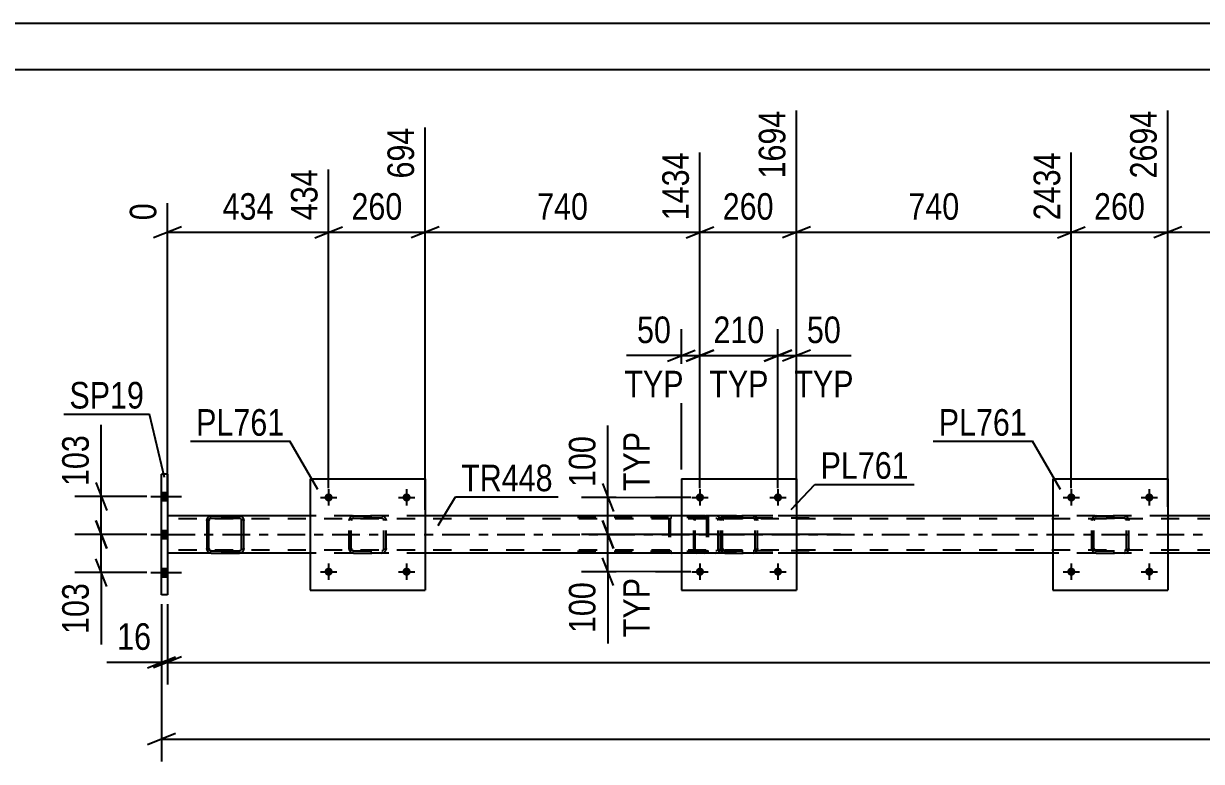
# Model space of a CAD drawing. Header units: millimetres. Extents: x 0 to 841, y 0 to 594.
# Drawn here: x 64.6 to 191.5, y 514.5 to 594 of the extents above; entities that cross this region are included whole.
import ezdxf

# ---------------------------------------------------------------- set-up
doc = ezdxf.new("R2010")
doc.units = ezdxf.units.MM
doc.linetypes.add('DXK_LINE_DOT2', pattern=[3.9198, 1.9599, -1.9599])
doc.linetypes.add('DXK_LINE_DOT3', pattern=[5.9187, 2.979, -0.9799, 0.9799, -0.9799])
doc.styles.add('Arial Narrow', font='ARIALN.TTF', dxfattribs={"height": 0.2})

# ---------------------------------------------------------------- blocks, each defined once
blk = doc.blocks.new('Unknown-814553314-1133')
at = {"color": 5, "linetype": 'Continuous'}
for p, q in [((841, 594), (0, 594)), ((836, 589), (5, 589))]:
    blk.add_line(p, q, dxfattribs=at)
blk = doc.blocks.new('Bolt-814553314-2934 - 2883')
at = {"linetype": 'Continuous'}
for points in [[(80.15, 542.6), (80.15, 543.48), (79.51, 543.48), (79.51, 542.6)], [(80.15, 542.6), (80.15, 543.48), (79.51, 543.48), (79.51, 542.6)], [(80.15, 542.6), (80.15, 543.48), (79.51, 543.48), (79.51, 542.6)], [(80.15, 538.5), (80.15, 539.38), (79.51, 539.38), (79.51, 538.5)], [(80.15, 538.5), (80.15, 539.38), (79.51, 539.38), (79.51, 538.5)], [(80.15, 534.4), (80.15, 535.28), (79.51, 535.28), (79.51, 534.4)], [(80.15, 534.4), (80.15, 535.28), (79.51, 535.28), (79.51, 534.4)], [(80.15, 534.4), (80.15, 535.28), (79.51, 535.28), (79.51, 534.4)]]:
    blk.add_hatch(color=1, dxfattribs=at).paths.add_polyline_path(points)
at = {"color": 1, "linetype": 'Continuous'}
for p, q in [((78.35, 543.04), (81.67, 543.04)), ((78.35, 543.04), (81.67, 543.04)), ((78.35, 543.04), (81.67, 543.04)), ((79.51, 543.48), (80.15, 543.48)), ((79.51, 543.48), (80.15, 543.48)), ((79.51, 543.48), (80.15, 543.48)), ((79.51, 542.6), (80.15, 542.6)), ((79.51, 542.6), (80.15, 542.6)), ((79.51, 542.6), (80.15, 542.6)), ((79.51, 539.38), (80.15, 539.38)), ((79.51, 539.38), (80.15, 539.38)), ((78.35, 538.94), (81.67, 538.94)), ((78.35, 538.94), (81.67, 538.94)), ((79.51, 538.5), (80.15, 538.5)), ((79.51, 538.5), (80.15, 538.5)), ((78.35, 534.84), (81.67, 534.84)), ((78.35, 534.84), (81.67, 534.84)), ((78.35, 534.84), (81.67, 534.84)), ((79.51, 535.28), (80.15, 535.28)), ((79.51, 535.28), (80.15, 535.28)), ((79.51, 535.28), (80.15, 535.28)), ((79.51, 534.4), (80.15, 534.4)), ((79.51, 534.4), (80.15, 534.4)), ((79.51, 534.4), (80.15, 534.4))]:
    blk.add_line(p, q, dxfattribs=at)
blk = doc.blocks.new('Bolt-814553314-2958 - 2883')
at = {"linetype": 'Continuous'}
for points in [[(137.95, 534.94, -1), (137.07, 534.94, -1)], [(146.35, 534.94, -1), (145.47, 534.94, -1)]]:
    blk.add_hatch(color=1, dxfattribs=at).paths.add_polyline_path(points)
at = {"color": 1, "linetype": 'Continuous'}
for p, q in [((137.51, 535.82), (137.51, 534.06)), ((145.91, 535.82), (145.91, 534.06)), ((136.63, 534.94), (138.39, 534.94)), ((145.03, 534.94), (146.79, 534.94))]:
    blk.add_line(p, q, dxfattribs=at)
blk = doc.blocks.new('Part-814553314-2933 - 2883')
at = {"color": 2, "linetype": 'Continuous'}
for p, q in [((95.51, 540.94), (80.15, 540.94)), ((135.51, 540.94), (107.91, 540.94)), ((175.51, 540.94), (147.91, 540.94)), ((215.51, 540.94), (187.91, 540.94)), ((84.85, 536.94), (80.15, 536.94)), ((95.51, 536.94), (87.9, 536.94)), ((135.51, 536.94), (107.91, 536.94)), ((175.51, 536.94), (147.91, 536.94)), ((215.51, 536.94), (187.91, 536.94))]:
    blk.add_line(p, q, dxfattribs=at)
at = {"color": 7, "linetype": 'DXK_LINE_DOT2'}
for p, q in [((80.15, 540.94), (80.15, 536.94)), ((757.51, 540.62), (80.15, 540.62)), ((107.91, 540.94), (95.51, 540.94)), ((147.91, 540.94), (135.51, 540.94)), ((187.91, 540.94), (175.51, 540.94)), ((757.51, 537.26), (80.15, 537.26)), ((87.9, 536.94), (84.85, 536.94)), ((107.91, 536.94), (95.51, 536.94)), ((147.91, 536.94), (135.51, 536.94)), ((187.91, 536.94), (175.51, 536.94))]:
    blk.add_line(p, q, dxfattribs=at)
at = {"color": 7, "linetype": 'DXK_LINE_DOT3'}
blk.add_line((80.15, 538.94), (757.51, 538.94), dxfattribs=at)
blk = doc.blocks.new('Bolt-814553314-2955 - 2883')
at = {"linetype": 'Continuous'}
for points in [[(97.95, 542.94, -1), (97.07, 542.94, -1)], [(106.35, 542.94, -1), (105.47, 542.94, -1)]]:
    blk.add_hatch(color=1, dxfattribs=at).paths.add_polyline_path(points)
at = {"color": 1, "linetype": 'Continuous'}
for p, q in [((97.51, 543.82), (97.51, 542.06)), ((105.91, 543.82), (105.91, 542.06)), ((96.63, 542.94), (98.39, 542.94)), ((105.03, 542.94), (106.79, 542.94))]:
    blk.add_line(p, q, dxfattribs=at)
blk = doc.blocks.new('Bolt-814553314-2956 - 2883')
at = {"linetype": 'Continuous'}
for points in [[(97.95, 534.94, -1), (97.07, 534.94, -1)], [(106.35, 534.94, -1), (105.47, 534.94, -1)]]:
    blk.add_hatch(color=1, dxfattribs=at).paths.add_polyline_path(points)
at = {"color": 1, "linetype": 'Continuous'}
for p, q in [((97.51, 535.82), (97.51, 534.06)), ((105.91, 535.82), (105.91, 534.06)), ((96.63, 534.94), (98.39, 534.94)), ((105.03, 534.94), (106.79, 534.94))]:
    blk.add_line(p, q, dxfattribs=at)
blk = doc.blocks.new('Bolt-814553314-2957 - 2883')
at = {"linetype": 'Continuous'}
for points in [[(137.95, 542.94, -1), (137.07, 542.94, -1)], [(146.35, 542.94, -1), (145.47, 542.94, -1)]]:
    blk.add_hatch(color=1, dxfattribs=at).paths.add_polyline_path(points)
at = {"color": 1, "linetype": 'Continuous'}
for p, q in [((137.51, 543.82), (137.51, 542.06)), ((145.91, 543.82), (145.91, 542.06)), ((136.63, 542.94), (138.39, 542.94)), ((145.03, 542.94), (146.79, 542.94))]:
    blk.add_line(p, q, dxfattribs=at)
blk = doc.blocks.new('Bolt-814553314-3123 - 2883')
at = {"linetype": 'Continuous'}
for points in [[(177.95, 534.94, -1), (177.07, 534.94, -1)], [(186.35, 534.94, -1), (185.47, 534.94, -1)]]:
    blk.add_hatch(color=1, dxfattribs=at).paths.add_polyline_path(points)
at = {"color": 1, "linetype": 'Continuous'}
for p, q in [((177.51, 535.82), (177.51, 534.06)), ((185.91, 535.82), (185.91, 534.06)), ((176.63, 534.94), (178.39, 534.94)), ((185.03, 534.94), (186.79, 534.94))]:
    blk.add_line(p, q, dxfattribs=at)
blk = doc.blocks.new('Part-814553314-2983 - 2883')
at = {"color": 2, "linetype": 'Continuous'}
for p, q in [((84.41, 540.65), (84.38, 540.46)), ((84.62, 540.46), (84.63, 540.56)), ((84.63, 540.56), (84.69, 540.63)), ((84.67, 540.91), (84.86, 540.94)), ((84.86, 540.94), (84.67, 540.91)), ((84.69, 540.63), (84.76, 540.69)), ((84.76, 540.69), (84.86, 540.7)), ((84.86, 540.94), (87.9, 540.94)), ((84.86, 540.94), (84.86, 540.94)), ((84.86, 540.94), (87.9, 540.94)), ((84.86, 540.7), (87.9, 540.7)), ((87.9, 540.94), (87.9, 540.94)), ((87.9, 540.94), (88.08, 540.91)), ((88.08, 540.91), (87.9, 540.94)), ((87.9, 540.7), (87.99, 540.69)), ((87.99, 540.69), (88.07, 540.63)), ((88.07, 540.63), (88.12, 540.56)), ((88.12, 540.56), (88.14, 540.46)), ((88.38, 540.46), (88.34, 540.65)), ((84.38, 540.46), (84.38, 537.42)), ((84.62, 537.42), (84.62, 540.46)), ((88.14, 537.42), (88.14, 540.46)), ((88.38, 537.42), (88.38, 540.46)), ((84.38, 537.42), (84.41, 537.24)), ((84.63, 537.33), (84.62, 537.42)), ((84.69, 537.25), (84.63, 537.33)), ((84.63, 537.33), (84.69, 537.25)), ((84.67, 536.98), (84.86, 536.94)), ((84.76, 537.2), (84.69, 537.25)), ((84.69, 537.25), (84.76, 537.2)), ((84.86, 537.18), (84.76, 537.2)), ((84.76, 537.2), (84.86, 537.18)), ((84.86, 537.18), (87.9, 537.18)), ((84.86, 537.18), (84.86, 537.18)), ((84.86, 537.18), (87.9, 537.18)), ((84.86, 536.94), (87.9, 536.94)), ((87.99, 537.2), (87.9, 537.18)), ((87.9, 537.18), (87.99, 537.2)), ((87.9, 537.18), (87.9, 537.18)), ((87.9, 536.94), (88.08, 536.98)), ((88.07, 537.25), (87.99, 537.2)), ((87.99, 537.2), (88.07, 537.25)), ((88.12, 537.33), (88.07, 537.25)), ((88.07, 537.25), (88.12, 537.33)), ((88.14, 537.42), (88.12, 537.33)), ((88.34, 537.24), (88.38, 537.42))]:
    blk.add_line(p, q, dxfattribs=at)
at = {"color": 7, "linetype": 'DXK_LINE_DOT2'}
for p, q in [((84.38, 540.46), (84.41, 540.65)), ((84.63, 540.56), (84.62, 540.46)), ((84.69, 540.63), (84.63, 540.56)), ((84.76, 540.69), (84.69, 540.63)), ((84.86, 540.7), (84.76, 540.69)), ((84.86, 540.7), (84.86, 540.7)), ((87.9, 540.7), (84.86, 540.7)), ((87.9, 540.7), (87.9, 540.7)), ((87.99, 540.69), (87.9, 540.7)), ((88.07, 540.63), (87.99, 540.69)), ((88.12, 540.56), (88.07, 540.63)), ((88.14, 540.46), (88.12, 540.56)), ((88.34, 540.65), (88.38, 540.46)), ((84.38, 540.46), (84.38, 540.46)), ((84.38, 540.46), (84.38, 540.46)), ((84.62, 540.46), (84.62, 540.46)), ((84.62, 540.46), (84.62, 540.46)), ((88.14, 540.46), (88.14, 540.46)), ((88.14, 540.46), (88.14, 540.46)), ((88.38, 540.46), (88.38, 540.46)), ((88.38, 540.46), (88.38, 540.46)), ((84.41, 537.24), (84.38, 537.42)), ((84.62, 537.42), (84.63, 537.33)), ((84.86, 536.94), (84.67, 536.98)), ((84.86, 536.94), (84.86, 536.94)), ((84.86, 536.94), (87.9, 536.94)), ((88.08, 536.98), (87.9, 536.94)), ((87.9, 536.94), (87.9, 536.94)), ((88.12, 537.33), (88.14, 537.42)), ((88.38, 537.42), (88.34, 537.24))]:
    blk.add_line(p, q, dxfattribs=at)
at = {"color": 2, "linetype": 'Continuous'}
for centre, start, end in [((84.86, 540.46), 112.5, 157.5), ((84.86, 540.46), 112.5, 157.5), ((87.9, 540.46), 22.5, 67.5), ((87.9, 540.46), 22.5, 67.5), ((84.86, 537.42), 202.5, 247.5), ((87.9, 537.42), 292.5, 337.5)]:
    blk.add_arc(centre, 0.48, start, end, dxfattribs=at)
at = {"color": 7, "linetype": 'DXK_LINE_DOT2'}
for centre, start, end in [((84.86, 537.42), 202.5, 247.5), ((87.9, 537.42), 292.5, 337.5)]:
    blk.add_arc(centre, 0.48, start, end, dxfattribs=at)
blk = doc.blocks.new('Part-814553314-3093 - 2883')
at = {"color": 2, "linetype": 'Continuous'}
for p, q in [((80.15, 545.44), (79.51, 545.44)), ((79.51, 532.44), (79.51, 545.44)), ((80.15, 545.44), (80.15, 532.44)), ((80.15, 532.44), (79.51, 532.44))]:
    blk.add_line(p, q, dxfattribs=at)
blk = doc.blocks.new('Part-814553314-2988 - 2883')
at = {"color": 2, "linetype": 'Continuous'}
for p, q in [((95.51, 544.94), (95.51, 532.94)), ((95.51, 544.94), (107.91, 544.94)), ((107.91, 544.94), (107.91, 532.94)), ((95.51, 532.94), (107.91, 532.94))]:
    blk.add_line(p, q, dxfattribs=at)
blk = doc.blocks.new('Part-814553314-2989 - 2883')
at = {"color": 7, "linetype": 'DXK_LINE_DOT2'}
for p, q in [((99.71, 540.46), (99.75, 540.65)), ((99.75, 540.65), (99.71, 540.46)), ((99.95, 540.46), (99.97, 540.56)), ((99.97, 540.56), (99.95, 540.46)), ((99.97, 540.56), (100.02, 540.63)), ((100.02, 540.63), (99.97, 540.56)), ((100.01, 540.91), (100.19, 540.94)), ((100.19, 540.94), (100.01, 540.91)), ((100.02, 540.63), (100.1, 540.69)), ((100.1, 540.69), (100.02, 540.63)), ((100.1, 540.69), (100.19, 540.7)), ((100.19, 540.7), (100.1, 540.69)), ((100.19, 540.94), (103.23, 540.94)), ((100.19, 540.94), (100.19, 540.94)), ((100.19, 540.94), (103.23, 540.94)), ((100.19, 540.7), (103.23, 540.7)), ((100.19, 540.7), (100.19, 540.7)), ((103.23, 540.7), (100.19, 540.7)), ((103.23, 540.94), (103.23, 540.94)), ((103.23, 540.94), (103.41, 540.91)), ((103.41, 540.91), (103.23, 540.94)), ((103.23, 540.7), (103.23, 540.7)), ((103.23, 540.7), (103.32, 540.69)), ((103.32, 540.69), (103.23, 540.7)), ((103.32, 540.69), (103.4, 540.63)), ((103.4, 540.63), (103.32, 540.69)), ((103.4, 540.63), (103.45, 540.56)), ((103.45, 540.56), (103.4, 540.63)), ((103.45, 540.56), (103.47, 540.46)), ((103.47, 540.46), (103.45, 540.56)), ((103.67, 540.65), (103.71, 540.46)), ((103.71, 540.46), (103.67, 540.65)), ((99.71, 537.42), (99.71, 540.46)), ((99.95, 537.42), (99.95, 540.46)), ((103.47, 537.42), (103.47, 540.46)), ((103.71, 537.42), (103.71, 540.46)), ((99.75, 537.24), (99.71, 537.42)), ((99.71, 537.42), (99.75, 537.24)), ((99.97, 537.33), (99.95, 537.42)), ((99.95, 537.42), (99.97, 537.33)), ((100.02, 537.25), (99.97, 537.33)), ((99.97, 537.33), (100.02, 537.25)), ((100.19, 536.94), (100.01, 536.98)), ((100.01, 536.98), (100.19, 536.94)), ((100.1, 537.2), (100.02, 537.25)), ((100.02, 537.25), (100.1, 537.2)), ((100.19, 537.18), (100.1, 537.2)), ((100.1, 537.2), (100.19, 537.18)), ((100.19, 537.18), (103.23, 537.18)), ((100.19, 537.18), (100.19, 537.18)), ((100.19, 537.18), (103.23, 537.18)), ((100.19, 536.94), (103.23, 536.94)), ((100.19, 536.94), (100.19, 536.94)), ((100.19, 536.94), (103.23, 536.94)), ((103.32, 537.2), (103.23, 537.18)), ((103.23, 537.18), (103.32, 537.2)), ((103.23, 537.18), (103.23, 537.18)), ((103.41, 536.98), (103.23, 536.94)), ((103.23, 536.94), (103.41, 536.98)), ((103.23, 536.94), (103.23, 536.94)), ((103.4, 537.25), (103.32, 537.2)), ((103.32, 537.2), (103.4, 537.25)), ((103.45, 537.33), (103.4, 537.25)), ((103.4, 537.25), (103.45, 537.33)), ((103.47, 537.42), (103.45, 537.33)), ((103.45, 537.33), (103.47, 537.42)), ((103.71, 537.42), (103.67, 537.24)), ((103.67, 537.24), (103.71, 537.42))]:
    blk.add_line(p, q, dxfattribs=at)
at = {"color": 7, "linetype": 'DXK_LINE_DOT3'}
blk.add_line((101.71, 538.94), (101.71, 538.94), dxfattribs=at)
at = {"color": 7, "linetype": 'DXK_LINE_DOT2'}
for centre, start, end in [((100.19, 540.46), 112.5, 157.5), ((100.19, 540.46), 112.5, 157.5), ((103.23, 540.46), 22.5, 67.5), ((103.23, 540.46), 22.5, 67.5), ((100.19, 537.42), 202.5, 247.5), ((100.19, 537.42), 202.5, 247.5), ((103.23, 537.42), 292.5, 337.5), ((103.23, 537.42), 292.5, 337.5)]:
    blk.add_arc(centre, 0.48, start, end, dxfattribs=at)
blk = doc.blocks.new('Part-814553314-2994 - 2883')
at = {"color": 2, "linetype": 'Continuous'}
for p, q in [((135.51, 544.94), (135.51, 532.94)), ((135.51, 544.94), (147.91, 544.94)), ((147.91, 544.94), (147.91, 532.94)), ((135.51, 532.94), (147.91, 532.94))]:
    blk.add_line(p, q, dxfattribs=at)
blk = doc.blocks.new('Part-814553314-2995 - 2883')
at = {"color": 7, "linetype": 'DXK_LINE_DOT2'}
for p, q in [((139.71, 540.46), (139.74, 540.65)), ((139.74, 540.65), (139.71, 540.46)), ((139.95, 540.46), (139.97, 540.56)), ((139.97, 540.56), (139.95, 540.46)), ((139.97, 540.56), (140.02, 540.63)), ((140.02, 540.63), (139.97, 540.56)), ((140, 540.91), (140.19, 540.94)), ((140.19, 540.94), (140, 540.91)), ((140.02, 540.63), (140.1, 540.69)), ((140.1, 540.69), (140.02, 540.63)), ((140.1, 540.69), (140.19, 540.7)), ((140.19, 540.7), (140.1, 540.69)), ((140.19, 540.94), (143.23, 540.94)), ((140.19, 540.94), (140.19, 540.94)), ((140.19, 540.94), (143.23, 540.94)), ((140.19, 540.7), (143.23, 540.7)), ((140.19, 540.7), (140.19, 540.7)), ((143.23, 540.7), (140.19, 540.7)), ((143.23, 540.94), (143.23, 540.94)), ((143.23, 540.94), (143.41, 540.91)), ((143.41, 540.91), (143.23, 540.94)), ((143.23, 540.7), (143.23, 540.7)), ((143.23, 540.7), (143.32, 540.69)), ((143.32, 540.69), (143.23, 540.7)), ((143.32, 540.69), (143.4, 540.63)), ((143.4, 540.63), (143.32, 540.69)), ((143.4, 540.63), (143.45, 540.56)), ((143.45, 540.56), (143.4, 540.63)), ((143.45, 540.56), (143.47, 540.46)), ((143.47, 540.46), (143.45, 540.56)), ((143.67, 540.65), (143.71, 540.46)), ((143.71, 540.46), (143.67, 540.65)), ((139.71, 537.42), (139.71, 540.46)), ((139.95, 537.42), (139.95, 540.46)), ((143.47, 537.42), (143.47, 540.46)), ((143.71, 537.42), (143.71, 540.46)), ((139.74, 537.24), (139.71, 537.42)), ((139.71, 537.42), (139.74, 537.24)), ((139.97, 537.33), (139.95, 537.42)), ((139.95, 537.42), (139.97, 537.33)), ((140.02, 537.25), (139.97, 537.33)), ((139.97, 537.33), (140.02, 537.25)), ((140.19, 536.94), (140, 536.98)), ((140, 536.98), (140.19, 536.94)), ((140.1, 537.2), (140.02, 537.25)), ((140.02, 537.25), (140.1, 537.2)), ((140.19, 537.18), (140.1, 537.2)), ((140.1, 537.2), (140.19, 537.18)), ((140.19, 537.18), (143.23, 537.18)), ((140.19, 537.18), (140.19, 537.18)), ((140.19, 537.18), (143.23, 537.18)), ((140.19, 536.94), (143.23, 536.94)), ((140.19, 536.94), (140.19, 536.94)), ((140.19, 536.94), (143.23, 536.94)), ((143.32, 537.2), (143.23, 537.18)), ((143.23, 537.18), (143.32, 537.2)), ((143.23, 537.18), (143.23, 537.18)), ((143.41, 536.98), (143.23, 536.94)), ((143.23, 536.94), (143.41, 536.98)), ((143.23, 536.94), (143.23, 536.94)), ((143.4, 537.25), (143.32, 537.2)), ((143.32, 537.2), (143.4, 537.25)), ((143.45, 537.33), (143.4, 537.25)), ((143.4, 537.25), (143.45, 537.33)), ((143.47, 537.42), (143.45, 537.33)), ((143.45, 537.33), (143.47, 537.42)), ((143.71, 537.42), (143.67, 537.24)), ((143.67, 537.24), (143.71, 537.42))]:
    blk.add_line(p, q, dxfattribs=at)
at = {"color": 7, "linetype": 'DXK_LINE_DOT3'}
blk.add_line((141.71, 538.94), (141.71, 538.94), dxfattribs=at)
at = {"color": 7, "linetype": 'DXK_LINE_DOT2'}
for centre, start, end in [((140.19, 540.46), 112.5, 157.5), ((140.19, 540.46), 112.5, 157.5), ((143.23, 540.46), 22.5, 67.5), ((143.23, 540.46), 22.5, 67.5), ((140.19, 537.42), 202.5, 247.5), ((140.19, 537.42), 202.5, 247.5), ((143.23, 537.42), 292.5, 337.5), ((143.23, 537.42), 292.5, 337.5)]:
    blk.add_arc(centre, 0.48, start, end, dxfattribs=at)
blk = doc.blocks.new('Part-814553314-3087 - 2883')
at = {"color": 7, "linetype": 'DXK_LINE_DOT2'}
for p, q in [((136.87, 540.65), (136.85, 540.46)), ((136.93, 540.8), (136.87, 540.65)), ((137.01, 540.91), (136.93, 540.8)), ((136.98, 540.46), (136.99, 540.56)), ((136.99, 540.56), (137.02, 540.63)), ((137.12, 540.94), (137.01, 540.91)), ((137.02, 540.63), (137.07, 540.69)), ((137.07, 540.69), (137.12, 540.7)), ((149.28, 540.94), (137.12, 540.94)), ((149.28, 540.7), (137.12, 540.7)), ((138.39, 540.94), (138.39, 540.7)), ((139.4, 540.91), (139.21, 540.94)), ((139.21, 540.7), (139.31, 540.69)), ((139.31, 540.69), (139.39, 540.63)), ((139.39, 540.63), (139.44, 540.56)), ((139.44, 540.56), (139.46, 540.46)), ((139.68, 540.6), (139.67, 540.65)), ((139.71, 540.46), (139.68, 540.6)), ((136.85, 537.42), (136.85, 540.46)), ((136.98, 537.42), (136.98, 540.46)), ((139.46, 537.42), (139.46, 540.46)), ((139.71, 537.42), (139.71, 540.46)), ((136.85, 537.42), (136.87, 537.24)), ((136.87, 537.24), (136.93, 537.08)), ((136.93, 537.08), (137.01, 536.98)), ((136.99, 537.33), (136.98, 537.42)), ((137.02, 537.25), (136.99, 537.33)), ((137.01, 536.98), (137.12, 536.94)), ((137.07, 537.2), (137.02, 537.25)), ((137.12, 537.18), (137.07, 537.2)), ((149.28, 537.18), (137.12, 537.18)), ((149.28, 536.94), (137.12, 536.94)), ((138.39, 536.94), (138.39, 537.18)), ((139.31, 537.2), (139.21, 537.18)), ((139.21, 536.94), (139.4, 536.98)), ((139.39, 537.25), (139.31, 537.2)), ((139.44, 537.33), (139.39, 537.25)), ((139.46, 537.42), (139.44, 537.33)), ((139.67, 537.24), (139.71, 537.42))]:
    blk.add_line(p, q, dxfattribs=at)
for centre, start, end in [((139.22, 540.45), 23.8494, 68.8059), ((139.22, 537.44), 291.1941, 336.1506)]:
    blk.add_arc(centre, 0.492, start, end, dxfattribs=at)
blk = doc.blocks.new('Part-814553314-3094 - 2883')
at = {"color": 7, "linetype": 'DXK_LINE_DOT2'}
for p, q in [((138.05, 540.94), (122.73, 540.94)), ((138.05, 540.78), (122.73, 540.78)), ((134.16, 540.75), (134.14, 540.62)), ((134.14, 540.62), (134.14, 537.26)), ((134.31, 540.62), (134.32, 540.69)), ((134.31, 540.62), (134.31, 537.26)), ((134.32, 540.69), (134.36, 540.74)), ((134.48, 540.94), (134.35, 540.92)), ((134.36, 540.74), (134.39, 540.76)), ((134.39, 540.76), (134.41, 540.77)), ((134.41, 540.77), (134.48, 540.78)), ((138.18, 540.92), (138.05, 540.94)), ((138.05, 540.78), (138.12, 540.77)), ((138.12, 540.77), (138.17, 540.74)), ((138.17, 540.74), (138.21, 540.69)), ((138.21, 540.69), (138.22, 540.62)), ((138.22, 540.62), (138.22, 537.26)), ((138.39, 540.62), (138.37, 540.75)), ((138.39, 540.62), (138.39, 537.26)), ((138.05, 537.1), (122.73, 537.1)), ((138.05, 536.94), (122.73, 536.94)), ((134.14, 537.26), (134.16, 537.14)), ((134.32, 537.2), (134.31, 537.26)), ((134.36, 537.15), (134.32, 537.2)), ((134.35, 536.97), (134.48, 536.94)), ((134.36, 537.15), (134.39, 537.13)), ((134.39, 537.13), (134.41, 537.12)), ((134.41, 537.12), (134.48, 537.1)), ((138.12, 537.12), (138.05, 537.1)), ((138.05, 536.94), (138.18, 536.97)), ((138.17, 537.15), (138.12, 537.12)), ((138.21, 537.2), (138.17, 537.15)), ((138.22, 537.26), (138.21, 537.2)), ((138.37, 537.14), (138.39, 537.26))]:
    blk.add_line(p, q, dxfattribs=at)
for centre, start, end in [((138.07, 540.61), 24.32, 69.2417), ((134.47, 537.28), 204.32, 249.2417), ((138.07, 537.28), 290.7583, 335.68)]:
    blk.add_arc(centre, 0.331, start, end, dxfattribs=at)
blk = doc.blocks.new('Part-814553314-3117 - 2883')
at = {"color": 7, "linetype": 'DXK_LINE_DOT2'}
for p, q in [((179.71, 540.46), (179.74, 540.65)), ((179.74, 540.65), (179.71, 540.46)), ((179.95, 540.46), (179.97, 540.56)), ((179.97, 540.56), (179.95, 540.46)), ((179.97, 540.56), (180.02, 540.63)), ((180.02, 540.63), (179.97, 540.56)), ((180, 540.91), (180.19, 540.94)), ((180.19, 540.94), (180, 540.91)), ((180.02, 540.63), (180.1, 540.69)), ((180.1, 540.69), (180.02, 540.63)), ((180.1, 540.69), (180.19, 540.7)), ((180.19, 540.7), (180.1, 540.69)), ((180.19, 540.94), (183.23, 540.94)), ((180.19, 540.94), (180.19, 540.94)), ((180.19, 540.94), (183.23, 540.94)), ((180.19, 540.7), (183.23, 540.7)), ((180.19, 540.7), (180.19, 540.7)), ((183.23, 540.7), (180.19, 540.7)), ((183.23, 540.94), (183.23, 540.94)), ((183.23, 540.94), (183.41, 540.91)), ((183.41, 540.91), (183.23, 540.94)), ((183.23, 540.7), (183.23, 540.7)), ((183.23, 540.7), (183.32, 540.69)), ((183.32, 540.69), (183.23, 540.7)), ((183.32, 540.69), (183.4, 540.63)), ((183.4, 540.63), (183.32, 540.69)), ((183.4, 540.63), (183.45, 540.56)), ((183.45, 540.56), (183.4, 540.63)), ((183.45, 540.56), (183.47, 540.46)), ((183.47, 540.46), (183.45, 540.56)), ((183.67, 540.65), (183.71, 540.46)), ((183.71, 540.46), (183.67, 540.65)), ((179.71, 537.42), (179.71, 540.46)), ((179.95, 537.42), (179.95, 540.46)), ((183.47, 537.42), (183.47, 540.46)), ((183.71, 537.42), (183.71, 540.46)), ((179.74, 537.24), (179.71, 537.42)), ((179.71, 537.42), (179.74, 537.24)), ((179.97, 537.33), (179.95, 537.42)), ((179.95, 537.42), (179.97, 537.33)), ((180.02, 537.25), (179.97, 537.33)), ((179.97, 537.33), (180.02, 537.25)), ((180.19, 536.94), (180, 536.98)), ((180, 536.98), (180.19, 536.94)), ((180.1, 537.2), (180.02, 537.25)), ((180.02, 537.25), (180.1, 537.2)), ((180.19, 537.18), (180.1, 537.2)), ((180.1, 537.2), (180.19, 537.18)), ((180.19, 537.18), (183.23, 537.18)), ((180.19, 537.18), (180.19, 537.18)), ((180.19, 537.18), (183.23, 537.18)), ((180.19, 536.94), (183.23, 536.94)), ((180.19, 536.94), (180.19, 536.94)), ((180.19, 536.94), (183.23, 536.94)), ((183.32, 537.2), (183.23, 537.18)), ((183.23, 537.18), (183.32, 537.2)), ((183.23, 537.18), (183.23, 537.18)), ((183.41, 536.98), (183.23, 536.94)), ((183.23, 536.94), (183.41, 536.98)), ((183.23, 536.94), (183.23, 536.94)), ((183.4, 537.25), (183.32, 537.2)), ((183.32, 537.2), (183.4, 537.25)), ((183.45, 537.33), (183.4, 537.25)), ((183.4, 537.25), (183.45, 537.33)), ((183.47, 537.42), (183.45, 537.33)), ((183.45, 537.33), (183.47, 537.42)), ((183.71, 537.42), (183.67, 537.24)), ((183.67, 537.24), (183.71, 537.42))]:
    blk.add_line(p, q, dxfattribs=at)
at = {"color": 7, "linetype": 'DXK_LINE_DOT3'}
blk.add_line((181.71, 538.94), (181.71, 538.94), dxfattribs=at)
at = {"color": 7, "linetype": 'DXK_LINE_DOT2'}
for centre, start, end in [((180.19, 540.46), 112.5, 157.5), ((180.19, 540.46), 112.5, 157.5), ((183.23, 540.46), 22.5, 67.5), ((183.23, 540.46), 22.5, 67.5), ((180.19, 537.42), 202.5, 247.5), ((180.19, 537.42), 202.5, 247.5), ((183.23, 537.42), 292.5, 337.5), ((183.23, 537.42), 292.5, 337.5)]:
    blk.add_arc(centre, 0.48, start, end, dxfattribs=at)
blk = doc.blocks.new('Part-814553314-3122 - 2883')
at = {"color": 2, "linetype": 'Continuous'}
for p, q in [((175.51, 544.94), (175.51, 532.94)), ((175.51, 544.94), (187.91, 544.94)), ((187.91, 544.94), (187.91, 532.94)), ((175.51, 532.94), (187.91, 532.94))]:
    blk.add_line(p, q, dxfattribs=at)
blk = doc.blocks.new('Bolt-814553314-3124 - 2883')
at = {"linetype": 'Continuous'}
for points in [[(177.95, 542.94, -1), (177.07, 542.94, -1)], [(186.35, 542.94, -1), (185.47, 542.94, -1)]]:
    blk.add_hatch(color=1, dxfattribs=at).paths.add_polyline_path(points)
at = {"color": 1, "linetype": 'Continuous'}
for p, q in [((177.51, 543.82), (177.51, 542.06)), ((185.91, 543.82), (185.91, 542.06)), ((176.63, 542.94), (178.39, 542.94)), ((185.03, 542.94), (186.79, 542.94))]:
    blk.add_line(p, q, dxfattribs=at)
blk = doc.blocks.new('StraightDimension-814553314-3261 - 2883')
at = {"color": 7, "linetype": 'Continuous'}
for p, q in [((73.02, 543.04), (73.02, 550.78)), ((73.02, 543.04), (73.02, 550.78)), ((72.42, 544.54), (73.62, 541.54)), ((77.93, 543.04), (70.17, 543.04)), ((73.02, 538.94), (73.02, 543.04)), ((73.62, 537.44), (72.42, 540.44)), ((77.93, 538.94), (70.17, 538.94))]:
    blk.add_line(p, q, dxfattribs=at)
at = {"color": 0}
blk.add_wipeout([(72.27, 550.25), (68.07, 550.25), (68.07, 543.57), (72.27, 543.57)], dxfattribs=at)
at = {"color": 3, "style": 'Arial Narrow'}
blk.add_text('103', height=2.863, rotation=90.0002, dxfattribs=at).set_placement((71.67, 544.17))
blk = doc.blocks.new('StraightDimension-814553314-20039 - 2883')
at = {"color": 7, "linetype": 'Continuous'}
for p, q in [((97.51, 543.94), (97.51, 578.29)), ((80.15, 542.55), (80.15, 574.63)), ((81.65, 572.11), (78.65, 570.91)), ((80.15, 571.51), (97.51, 571.51)), ((96.01, 570.91), (99.01, 572.11))]:
    blk.add_line(p, q, dxfattribs=at)
at = {"color": 0}
blk.add_wipeout([(92.17, 572.26), (92.17, 576.46), (85.49, 576.46), (85.49, 572.26)], dxfattribs=at)
at = {"color": 3, "style": 'Arial Narrow'}
blk.add_text('434', height=2.863, dxfattribs=at).set_placement((86.09, 572.86))
at = {"color": 0, "linetype": 'Continuous'}
for points in [[(96.91, 578.89), (92.71, 578.89), (92.71, 572.21), (96.91, 572.21)], [(79.55, 575.23), (75.35, 575.23), (75.35, 572.21), (79.55, 572.21)]]:
    blk.add_wipeout(points, dxfattribs=at)
at = {"color": 3, "linetype": 'Continuous', "style": 'Arial Narrow'}
for s, height, p in [('434', 2.863, (96.31, 572.81)), ('0', 2.86, (78.95, 572.81))]:
    blk.add_text(s, height=height, rotation=90.0002, dxfattribs=at).set_placement(p)
blk = doc.blocks.new('StraightDimension-814553314-3205 - 2883')
at = {"color": 7, "linetype": 'Continuous'}
for p, q in [((135.51, 545.94), (135.51, 561.07)), ((137.51, 543.94), (137.51, 561.07)), ((134.01, 557.62), (137.01, 558.82)), ((139.01, 558.82), (136.01, 557.62)), ((135.51, 558.22), (129.6, 558.22)), ((135.51, 558.22), (129.6, 558.22)), ((135.51, 558.22), (137.51, 558.22))]:
    blk.add_line(p, q, dxfattribs=at)
at = {"color": 0}
blk.add_wipeout([(134.98, 558.97), (134.98, 563.17), (130.13, 563.17), (130.13, 558.97)], dxfattribs=at)
at = {"color": 0, "linetype": 'Continuous'}
blk.add_wipeout([(136.35, 553.12), (136.35, 557.32), (128.76, 557.32), (128.76, 553.12)], dxfattribs=at)
at = {"color": 3, "style": 'Arial Narrow'}
blk.add_text('50', height=2.863, dxfattribs=at).set_placement((130.73, 559.57))
at = {"color": 3, "linetype": 'Continuous', "style": 'Arial Narrow'}
blk.add_text('TYP', height=2.863, dxfattribs=at).set_placement((129.36, 553.72))
blk = doc.blocks.new('StraightDimension-814553314-20037 - 2883')
at = {"color": 7, "linetype": 'Continuous'}
for p, q in [((107.91, 541.62), (107.91, 582.79)), ((137.51, 543.94), (137.51, 580.12)), ((109.41, 572.11), (106.41, 570.91)), ((107.91, 571.51), (137.51, 571.51)), ((136.01, 570.91), (139.01, 572.11))]:
    blk.add_line(p, q, dxfattribs=at)
at = {"color": 0}
blk.add_wipeout([(126.05, 572.26), (126.05, 576.46), (119.37, 576.46), (119.37, 572.26)], dxfattribs=at)
at = {"color": 3, "style": 'Arial Narrow'}
blk.add_text('740', height=2.863, dxfattribs=at).set_placement((119.97, 572.86))
at = {"color": 0, "linetype": 'Continuous'}
blk.add_wipeout([(136.91, 580.72), (132.71, 580.72), (132.71, 572.21), (136.91, 572.21)], dxfattribs=at)
at = {"color": 3, "linetype": 'Continuous', "style": 'Arial Narrow'}
blk.add_text('1434', height=2.863, rotation=90.0002, dxfattribs=at).set_placement((136.31, 572.81))
blk = doc.blocks.new('StraightDimension-814553314-7677 - 2883')
at = {"color": 7, "linetype": 'Continuous'}
for p, q in [((79.51, 531.44), (79.51, 522.77)), ((80.15, 531.44), (80.15, 522.77)), ((78.01, 524.57), (81.01, 525.77)), ((81.65, 525.77), (78.65, 524.57)), ((79.51, 525.17), (73.61, 525.17)), ((79.51, 525.17), (73.61, 525.17)), ((79.51, 525.17), (80.15, 525.17))]:
    blk.add_line(p, q, dxfattribs=at)
at = {"color": 0}
blk.add_wipeout([(78.99, 525.92), (78.99, 530.12), (74.13, 530.12), (74.13, 525.92)], dxfattribs=at)
at = {"color": 3, "style": 'Arial Narrow'}
blk.add_text('16', height=2.863, dxfattribs=at).set_placement((74.73, 526.52))
blk = doc.blocks.new('StraightDimension-814553314-20038 - 2883')
at = {"color": 7, "linetype": 'Continuous'}
for p, q in [((107.91, 541.62), (107.91, 582.79)), ((97.51, 543.94), (97.51, 578.29)), ((96.01, 570.91), (99.01, 572.11)), ((97.51, 571.51), (107.91, 571.51)), ((109.41, 572.11), (106.41, 570.91))]:
    blk.add_line(p, q, dxfattribs=at)
at = {"color": 0}
blk.add_wipeout([(106.05, 572.26), (106.05, 576.46), (99.37, 576.46), (99.37, 572.26)], dxfattribs=at)
at = {"color": 3, "style": 'Arial Narrow'}
blk.add_text('260', height=2.863, dxfattribs=at).set_placement((99.97, 572.86))
at = {"color": 0, "linetype": 'Continuous'}
blk.add_wipeout([(107.31, 583.39), (103.11, 583.39), (103.11, 576.71), (107.31, 576.71)], dxfattribs=at)
at = {"color": 3, "linetype": 'Continuous', "style": 'Arial Narrow'}
blk.add_text('694', height=2.863, rotation=90.0002, dxfattribs=at).set_placement((106.71, 577.31))
blk = doc.blocks.new('StraightDimension-814553314-3158 - 2883')
at = {"color": 7, "linetype": 'Continuous'}
for p, q in [((127, 540.44), (128.2, 537.44)), ((152.65, 538.94), (124.75, 538.94)), ((127.6, 534.94), (127.6, 538.94)), ((128.2, 533.44), (127, 536.44)), ((136.51, 534.94), (124.75, 534.94)), ((127.6, 534.94), (127.6, 527.21)), ((127.6, 534.94), (127.6, 527.21))]:
    blk.add_line(p, q, dxfattribs=at)
at = {"color": 0}
blk.add_wipeout([(126.85, 534.42), (122.65, 534.42), (122.65, 527.73), (126.85, 527.73)], dxfattribs=at)
at = {"color": 0, "linetype": 'Continuous'}
blk.add_wipeout([(132.7, 534.87), (128.5, 534.87), (128.5, 527.28), (132.7, 527.28)], dxfattribs=at)
at = {"color": 3, "style": 'Arial Narrow'}
blk.add_text('100', height=2.863, rotation=90.0002, dxfattribs=at).set_placement((126.25, 528.33))
at = {"color": 3, "linetype": 'Continuous', "style": 'Arial Narrow'}
blk.add_text('TYP', height=2.863, rotation=90.0002, dxfattribs=at).set_placement((132.1, 527.88))
blk = doc.blocks.new('StraightDimension-814553314-3181 - 2883')
at = {"color": 7, "linetype": 'Continuous'}
for p, q in [((127.6, 542.94), (127.6, 550.68)), ((127.6, 542.94), (127.6, 550.68)), ((127, 544.44), (128.2, 541.44)), ((136.51, 542.94), (124.75, 542.94)), ((127.6, 538.94), (127.6, 542.94)), ((128.2, 537.44), (127, 540.44)), ((152.65, 538.94), (124.75, 538.94))]:
    blk.add_line(p, q, dxfattribs=at)
at = {"color": 0}
blk.add_wipeout([(126.85, 550.15), (122.65, 550.15), (122.65, 543.47), (126.85, 543.47)], dxfattribs=at)
at = {"color": 0, "linetype": 'Continuous'}
blk.add_wipeout([(132.7, 550.61), (128.5, 550.61), (128.5, 543.02), (132.7, 543.02)], dxfattribs=at)
at = {"color": 3, "style": 'Arial Narrow'}
blk.add_text('100', height=2.863, rotation=90.0002, dxfattribs=at).set_placement((126.25, 544.07))
at = {"color": 3, "linetype": 'Continuous', "style": 'Arial Narrow'}
blk.add_text('TYP', height=2.863, rotation=90.0002, dxfattribs=at).set_placement((132.1, 543.62))
blk = doc.blocks.new('StraightDimension-814553314-3218 - 2883')
at = {"color": 7, "linetype": 'Continuous'}
for p, q in [((137.51, 543.94), (137.51, 561.07)), ((145.91, 543.94), (145.91, 561.07)), ((136.01, 557.62), (139.01, 558.82)), ((147.41, 558.82), (144.41, 557.62)), ((137.51, 558.22), (145.91, 558.22))]:
    blk.add_line(p, q, dxfattribs=at)
at = {"color": 0}
blk.add_wipeout([(145.05, 558.97), (145.05, 563.17), (138.36, 563.17), (138.36, 558.97)], dxfattribs=at)
at = {"color": 0, "linetype": 'Continuous'}
blk.add_wipeout([(145.5, 553.12), (145.5, 557.32), (137.91, 557.32), (137.91, 553.12)], dxfattribs=at)
at = {"color": 3, "style": 'Arial Narrow'}
blk.add_text('210', height=2.863, dxfattribs=at).set_placement((138.96, 559.57))
at = {"color": 3, "linetype": 'Continuous', "style": 'Arial Narrow'}
blk.add_text('TYP', height=2.863, dxfattribs=at).set_placement((138.51, 553.72))
blk = doc.blocks.new('StraightDimension-814553314-3234 - 2883')
at = {"color": 7, "linetype": 'Continuous'}
for p, q in [((145.91, 543.94), (145.91, 561.07)), ((147.91, 545.94), (147.91, 561.07)), ((144.41, 557.62), (147.41, 558.82)), ((149.41, 558.82), (146.41, 557.62)), ((145.91, 558.22), (147.91, 558.22)), ((147.91, 558.22), (153.81, 558.22)), ((147.91, 558.22), (153.81, 558.22))]:
    blk.add_line(p, q, dxfattribs=at)
at = {"color": 0}
blk.add_wipeout([(153.29, 558.97), (153.29, 563.17), (148.43, 563.17), (148.43, 558.97)], dxfattribs=at)
at = {"color": 0, "linetype": 'Continuous'}
blk.add_wipeout([(154.66, 553.12), (154.66, 557.32), (147.07, 557.32), (147.07, 553.12)], dxfattribs=at)
at = {"color": 3, "style": 'Arial Narrow'}
blk.add_text('50', height=2.863, dxfattribs=at).set_placement((149.03, 559.57))
at = {"color": 3, "linetype": 'Continuous', "style": 'Arial Narrow'}
blk.add_text('TYP', height=2.863, dxfattribs=at).set_placement((147.67, 553.72))
blk = doc.blocks.new('StraightDimension-814553314-3248 - 2883')
at = {"color": 7, "linetype": 'Continuous'}
for p, q in [((72.42, 540.44), (73.62, 537.44)), ((77.93, 538.94), (70.17, 538.94)), ((73.02, 534.84), (73.02, 538.94)), ((73.62, 533.34), (72.42, 536.34)), ((77.93, 534.84), (70.17, 534.84)), ((73.02, 534.84), (73.02, 527.11)), ((73.02, 534.84), (73.02, 527.11))]:
    blk.add_line(p, q, dxfattribs=at)
at = {"color": 0}
blk.add_wipeout([(72.27, 534.32), (68.07, 534.32), (68.07, 527.63), (72.27, 527.63)], dxfattribs=at)
at = {"color": 3, "style": 'Arial Narrow'}
blk.add_text('103', height=2.863, rotation=90.0002, dxfattribs=at).set_placement((71.67, 528.23))
blk = doc.blocks.new('StraightDimension-814553314-3327 - 2883')
at = {"color": 7, "linetype": 'Continuous'}
for p, q in [((79.51, 531.44), (79.51, 514.49)), ((81.01, 517.49), (78.01, 516.29)), ((79.51, 516.89), (793.6, 516.89))]:
    blk.add_line(p, q, dxfattribs=at)
blk = doc.blocks.new('StraightDimension-814553314-7676 - 2883')
at = {"color": 7, "linetype": 'Continuous'}
for p, q in [((80.15, 531.44), (80.15, 522.77)), ((81.65, 525.77), (78.65, 524.57)), ((80.15, 525.17), (792.96, 525.17))]:
    blk.add_line(p, q, dxfattribs=at)
blk = doc.blocks.new('StraightDimension-814553314-20033 - 2883')
at = {"color": 7, "linetype": 'Continuous'}
for p, q in [((187.91, 541.94), (187.91, 584.62)), ((217.51, 543.94), (217.51, 580.12)), ((189.41, 572.11), (186.41, 570.91)), ((187.91, 571.51), (217.51, 571.51)), ((216.01, 570.91), (219.01, 572.11))]:
    blk.add_line(p, q, dxfattribs=at)
at = {"color": 0}
blk.add_wipeout([(206.05, 572.26), (206.05, 576.46), (199.37, 576.46), (199.37, 572.26)], dxfattribs=at)
at = {"color": 3, "style": 'Arial Narrow'}
blk.add_text('740', height=2.863, dxfattribs=at).set_placement((199.97, 572.86))
at = {"color": 0, "linetype": 'Continuous'}
blk.add_wipeout([(216.91, 580.72), (212.71, 580.72), (212.71, 572.21), (216.91, 572.21)], dxfattribs=at)
at = {"color": 3, "linetype": 'Continuous', "style": 'Arial Narrow'}
blk.add_text('3434', height=2.863, rotation=90.0002, dxfattribs=at).set_placement((216.31, 572.81))
blk = doc.blocks.new('StraightDimension-814553314-20034 - 2883')
at = {"color": 7, "linetype": 'Continuous'}
for p, q in [((187.91, 541.94), (187.91, 584.62)), ((177.51, 543.94), (177.51, 580.12)), ((176.01, 570.91), (179.01, 572.11)), ((177.51, 571.51), (187.91, 571.51)), ((189.41, 572.11), (186.41, 570.91))]:
    blk.add_line(p, q, dxfattribs=at)
at = {"color": 0}
blk.add_wipeout([(186.05, 572.26), (186.05, 576.46), (179.36, 576.46), (179.36, 572.26)], dxfattribs=at)
at = {"color": 3, "style": 'Arial Narrow'}
blk.add_text('260', height=2.863, dxfattribs=at).set_placement((179.96, 572.86))
at = {"color": 0, "linetype": 'Continuous'}
blk.add_wipeout([(187.31, 585.22), (183.11, 585.22), (183.11, 576.71), (187.31, 576.71)], dxfattribs=at)
at = {"color": 3, "linetype": 'Continuous', "style": 'Arial Narrow'}
blk.add_text('2694', height=2.863, rotation=90.0002, dxfattribs=at).set_placement((186.71, 577.31))
blk = doc.blocks.new('StraightDimension-814553314-20035 - 2883')
at = {"color": 7, "linetype": 'Continuous'}
for p, q in [((147.91, 541.94), (147.91, 584.62)), ((177.51, 543.94), (177.51, 580.12)), ((149.41, 572.11), (146.41, 570.91)), ((147.91, 571.51), (177.51, 571.51)), ((176.01, 570.91), (179.01, 572.11))]:
    blk.add_line(p, q, dxfattribs=at)
at = {"color": 0}
blk.add_wipeout([(166.05, 572.26), (166.05, 576.46), (159.36, 576.46), (159.36, 572.26)], dxfattribs=at)
at = {"color": 3, "style": 'Arial Narrow'}
blk.add_text('740', height=2.863, dxfattribs=at).set_placement((159.96, 572.86))
at = {"color": 0, "linetype": 'Continuous'}
blk.add_wipeout([(176.91, 580.72), (172.71, 580.72), (172.71, 572.21), (176.91, 572.21)], dxfattribs=at)
at = {"color": 3, "linetype": 'Continuous', "style": 'Arial Narrow'}
blk.add_text('2434', height=2.863, rotation=90.0002, dxfattribs=at).set_placement((176.31, 572.81))
blk = doc.blocks.new('StraightDimension-814553314-20036 - 2883')
at = {"color": 7, "linetype": 'Continuous'}
for p, q in [((147.91, 541.94), (147.91, 584.62)), ((137.51, 543.94), (137.51, 580.12)), ((136.01, 570.91), (139.01, 572.11)), ((137.51, 571.51), (147.91, 571.51)), ((149.41, 572.11), (146.41, 570.91))]:
    blk.add_line(p, q, dxfattribs=at)
at = {"color": 0}
blk.add_wipeout([(146.05, 572.26), (146.05, 576.46), (139.36, 576.46), (139.36, 572.26)], dxfattribs=at)
at = {"color": 3, "style": 'Arial Narrow'}
blk.add_text('260', height=2.863, dxfattribs=at).set_placement((139.96, 572.86))
at = {"color": 0, "linetype": 'Continuous'}
blk.add_wipeout([(147.31, 585.22), (143.11, 585.22), (143.11, 576.71), (147.31, 576.71)], dxfattribs=at)
at = {"color": 3, "linetype": 'Continuous', "style": 'Arial Narrow'}
blk.add_text('1694', height=2.863, rotation=90.0002, dxfattribs=at).set_placement((146.71, 577.31))
blk = doc.blocks.new('Mark-814553314-2929 - 2883')
at = {"color": 0}
blk.add_wipeout([(121.65, 543.61), (121.65, 546.61), (111.79, 546.61), (111.79, 543.61)], dxfattribs=at)
blk.add_wipeout([(121.65, 543.61), (121.65, 546.61), (111.79, 546.61), (111.79, 543.61)], dxfattribs=at)
at = {"color": 30, "linetype": 'Continuous'}
for p, q in [((109.3, 539.9), (111.19, 543.01)), ((111.19, 543.01), (122.25, 543.01))]:
    blk.add_line(p, q, dxfattribs=at)
at = {"color": 3, "style": 'Arial Narrow'}
blk.add_text('TR448', height=2.863, dxfattribs=at).set_placement((111.79, 543.61))
blk = doc.blocks.new('Mark-814553314-3089 - 2883')
at = {"color": 0}
blk.add_wipeout([(77.63, 552.52), (77.63, 555.52), (69.59, 555.52), (69.59, 552.52)], dxfattribs=at)
blk.add_wipeout([(77.63, 552.52), (77.63, 555.52), (69.59, 555.52), (69.59, 552.52)], dxfattribs=at)
at = {"color": 30, "linetype": 'Continuous'}
for p in [(68.99, 551.92), (79.83, 545.08)]:
    blk.add_line(p, (78.23, 551.92), dxfattribs=at)
at = {"color": 3, "style": 'Arial Narrow'}
blk.add_text('SP19', height=2.863, dxfattribs=at).set_placement((69.59, 552.52))
blk = doc.blocks.new('Mark-814553314-2984 - 2883')
at = {"color": 0}
blk.add_wipeout([(92.74, 549.59), (92.74, 552.59), (83.24, 552.59), (83.24, 549.59)], dxfattribs=at)
blk.add_wipeout([(92.74, 549.59), (92.74, 552.59), (83.24, 552.59), (83.24, 549.59)], dxfattribs=at)
at = {"color": 30, "linetype": 'Continuous'}
for p in [(82.64, 548.99), (96.34, 543.79)]:
    blk.add_line(p, (93.34, 548.99), dxfattribs=at)
at = {"color": 3, "style": 'Arial Narrow'}
blk.add_text('PL761', height=2.863, dxfattribs=at).set_placement((83.24, 549.59))
blk = doc.blocks.new('Mark-814553314-2990 - 2883')
at = {"color": 0}
blk.add_wipeout([(160, 544.95), (160, 547.95), (150.5, 547.95), (150.5, 544.95)], dxfattribs=at)
blk.add_wipeout([(160, 544.95), (160, 547.95), (150.5, 547.95), (150.5, 544.95)], dxfattribs=at)
at = {"color": 30, "linetype": 'Continuous'}
for p, q in [((147.33, 541.63), (149.9, 544.35)), ((149.9, 544.35), (160.6, 544.35))]:
    blk.add_line(p, q, dxfattribs=at)
at = {"color": 3, "style": 'Arial Narrow'}
blk.add_text('PL761', height=2.863, dxfattribs=at).set_placement((150.5, 544.95))
blk = doc.blocks.new('Mark-814553314-3118 - 2883')
at = {"color": 0}
blk.add_wipeout([(172.74, 549.59), (172.74, 552.59), (163.23, 552.59), (163.23, 549.59)], dxfattribs=at)
blk.add_wipeout([(172.74, 549.59), (172.74, 552.59), (163.23, 552.59), (163.23, 549.59)], dxfattribs=at)
at = {"color": 30, "linetype": 'Continuous'}
for p in [(162.63, 548.99), (176.34, 543.79)]:
    blk.add_line(p, (173.34, 548.99), dxfattribs=at)
at = {"color": 3, "style": 'Arial Narrow'}
blk.add_text('PL761', height=2.863, dxfattribs=at).set_placement((163.23, 549.59))

msp = doc.modelspace()

# ---------------------------------------------------------------- block references
for name in ['Unknown-814553314-1133', 'Part-814553314-3093 - 2883', 'Part-814553314-2988 - 2883', 'Part-814553314-2994 - 2883', 'Part-814553314-3122 - 2883', 'Bolt-814553314-2934 - 2883', 'Bolt-814553314-2955 - 2883', 'Bolt-814553314-2957 - 2883', 'Bolt-814553314-3124 - 2883', 'Part-814553314-2933 - 2883', 'Part-814553314-2983 - 2883', 'Part-814553314-2989 - 2883', 'Part-814553314-3094 - 2883', 'Part-814553314-3087 - 2883', 'Part-814553314-2995 - 2883', 'Part-814553314-3117 - 2883', 'Bolt-814553314-2956 - 2883', 'Bolt-814553314-2958 - 2883', 'Bolt-814553314-3123 - 2883']:
    msp.add_blockref(name, (0, 0))

# ---------------------------------------------------------------- next in the draw order: block references
for name in ['StraightDimension-814553314-20033 - 2883', 'StraightDimension-814553314-3205 - 2883', 'StraightDimension-814553314-3261 - 2883', 'StraightDimension-814553314-3158 - 2883', 'StraightDimension-814553314-7677 - 2883']:
    msp.add_blockref(name, (0, 0))

# ---------------------------------------------------------------- next in the draw order: block references
for name in ['StraightDimension-814553314-20034 - 2883', 'StraightDimension-814553314-20037 - 2883', 'StraightDimension-814553314-20039 - 2883', 'StraightDimension-814553314-3248 - 2883']:
    msp.add_blockref(name, (0, 0))

# ---------------------------------------------------------------- next in the draw order: block references
for name in ['StraightDimension-814553314-20038 - 2883', 'Mark-814553314-3089 - 2883', 'StraightDimension-814553314-3181 - 2883', 'StraightDimension-814553314-3327 - 2883']:
    msp.add_blockref(name, (0, 0))

# ---------------------------------------------------------------- next in the draw order: block references
for name in ['StraightDimension-814553314-3218 - 2883', 'Mark-814553314-2984 - 2883', 'Mark-814553314-2929 - 2883', 'StraightDimension-814553314-7676 - 2883']:
    msp.add_blockref(name, (0, 0))

# ---------------------------------------------------------------- next in the draw order: block references
msp.add_blockref('StraightDimension-814553314-3234 - 2883', (0, 0))

# ---------------------------------------------------------------- next in the draw order: block references
msp.add_blockref('StraightDimension-814553314-20035 - 2883', (0, 0))

# ---------------------------------------------------------------- next in the draw order: block references
for name in ['StraightDimension-814553314-20036 - 2883', 'Mark-814553314-3118 - 2883']:
    msp.add_blockref(name, (0, 0))

# ---------------------------------------------------------------- next in the draw order: block references
msp.add_blockref('Mark-814553314-2990 - 2883', (0, 0))

doc.saveas('drawing.dxf')
